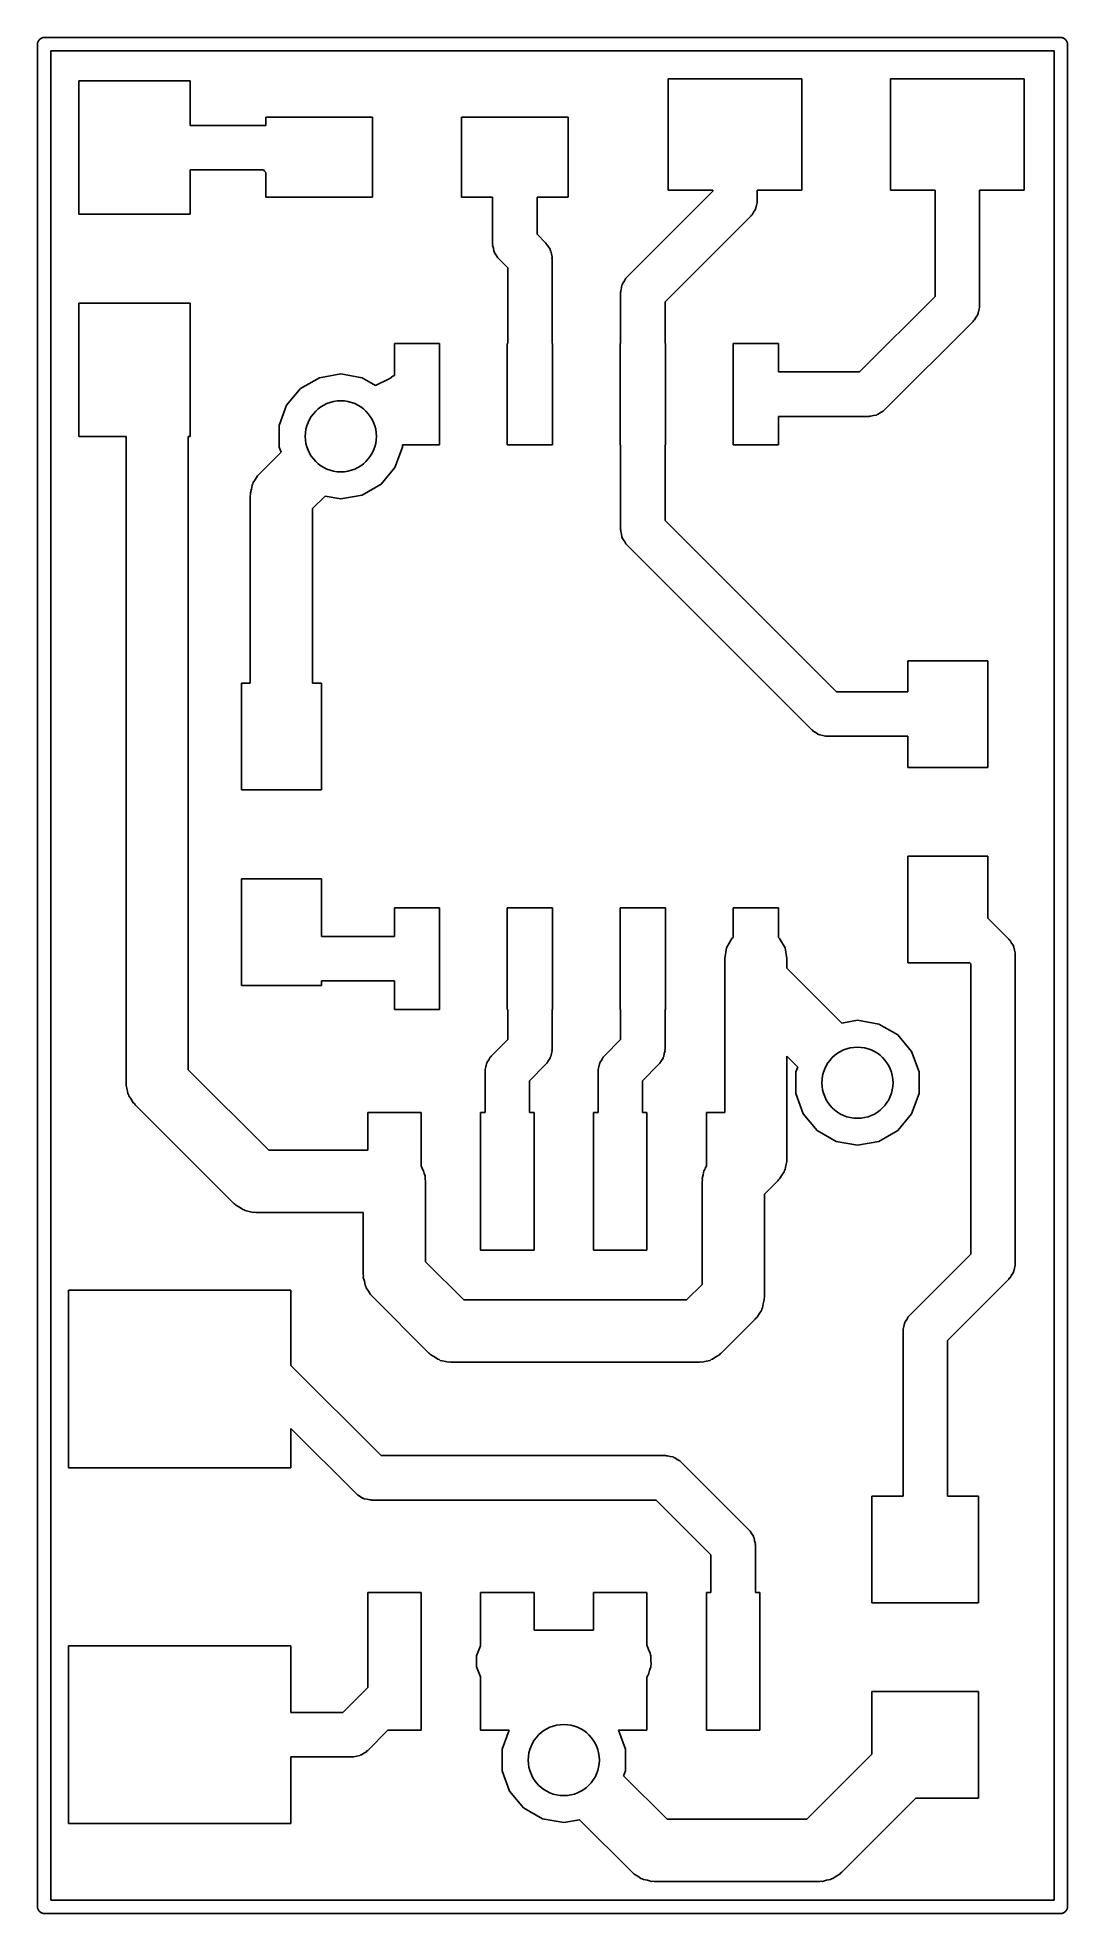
# Model space of a CAD drawing. Extents: x 131.8 to 143.3, y -127.2 to -106.1.
import ezdxf

# ---------------------------------------------------------------- set-up
doc = ezdxf.new("R2010")
doc.units = 0
doc.header["$MEASUREMENT"] = 0
doc.layers.add('BLACK', color=7, linetype='CONTINUOUS')

msp = doc.modelspace()

# ---------------------------------------------------------------- linework, layer by layer
at = {"layer": 'Black'}
for p, q in [((131.752, -106.159), (131.754, -106.153)), ((131.754, -106.153), (131.756, -106.146)), ((131.756, -106.146), (131.759, -106.141)), ((131.759, -106.141), (131.761, -106.135)), ((131.761, -106.135), (131.765, -106.129)), ((131.765, -106.129), (131.769, -106.124)), ((131.769, -106.124), (131.774, -106.12)), ((131.774, -106.12), (131.778, -106.115)), ((131.778, -106.115), (131.783, -106.111)), ((131.783, -106.111), (131.789, -106.107)), ((131.789, -106.107), (131.795, -106.105)), ((131.795, -106.105), (131.8, -106.102)), ((131.8, -106.102), (131.807, -106.1)), ((131.807, -106.1), (131.813, -106.098)), ((131.813, -106.098), (131.82, -106.098)), ((131.82, -106.098), (131.826, -106.097)), ((131.826, -106.097), (143.256, -106.097)), ((143.256, -106.097), (143.262, -106.098)), ((143.262, -106.098), (143.269, -106.098)), ((143.269, -106.098), (143.275, -106.1)), ((143.275, -106.1), (143.282, -106.102)), ((143.282, -106.102), (143.287, -106.105)), ((143.287, -106.105), (143.294, -106.107)), ((143.294, -106.107), (143.299, -106.111)), ((143.299, -106.111), (143.304, -106.115)), ((143.304, -106.115), (143.308, -106.12)), ((143.308, -106.12), (143.313, -106.124)), ((143.313, -106.124), (143.317, -106.129)), ((143.317, -106.129), (143.321, -106.135)), ((143.321, -106.135), (143.323, -106.141)), ((143.323, -106.141), (143.326, -106.146)), ((143.326, -106.146), (143.328, -106.153)), ((143.328, -106.153), (143.33, -106.159)), ((131.751, -106.172), (131.752, -106.166)), ((131.751, -127.127), (131.751, -106.172)), ((131.752, -106.166), (131.752, -106.159)), ((131.901, -106.247), (131.901, -127.052)), ((143.181, -106.247), (131.901, -106.247)), ((143.181, -127.052), (143.181, -106.247)), ((143.33, -106.159), (143.33, -106.166)), ((143.33, -106.166), (143.331, -106.172)), ((143.331, -106.172), (143.331, -127.127)), ((138.843, -107.813), (138.843, -106.563)), ((138.843, -106.563), (140.343, -106.563)), ((140.343, -106.563), (140.343, -107.813)), ((141.343, -107.813), (141.343, -106.563)), ((141.343, -106.563), (142.843, -106.563)), ((142.843, -106.563), (142.843, -107.813)), ((132.217, -108.085), (132.217, -106.585)), ((132.217, -106.585), (133.467, -106.585)), ((133.467, -106.585), (133.467, -107.085)), ((134.317, -107.085), (134.317, -106.992)), ((134.317, -106.992), (135.517, -106.992)), ((135.517, -106.992), (135.517, -107.892)), ((136.517, -107.892), (136.517, -106.992)), ((136.517, -106.992), (137.717, -106.992)), ((137.717, -106.992), (137.717, -107.892)), ((133.467, -107.085), (134.317, -107.085)), ((134.292, -107.585), (133.467, -107.585)), ((133.467, -107.585), (133.467, -108.085)), ((134.304, -107.599), (134.292, -107.585)), ((134.317, -107.616), (134.304, -107.599)), ((134.317, -107.892), (134.317, -107.616)), ((138.38, -108.789), (139.343, -107.826)), ((139.343, -107.813), (138.843, -107.813)), ((139.343, -107.826), (139.343, -107.813)), ((140.343, -107.813), (139.843, -107.813)), ((139.843, -107.813), (139.843, -107.93)), ((141.843, -107.813), (141.343, -107.813)), ((141.843, -109.009), (141.843, -107.813)), ((142.843, -107.813), (142.343, -107.813)), ((142.343, -107.813), (142.343, -109.113)), ((135.517, -107.892), (134.317, -107.892)), ((136.867, -107.892), (136.517, -107.892)), ((136.867, -108.415), (136.867, -107.892)), ((137.717, -107.892), (137.367, -107.892)), ((137.367, -107.892), (137.367, -108.311)), ((139.82, -108.036), (139.801, -108.062)), ((139.822, -108.025), (139.82, -108.036)), ((139.828, -108.016), (139.822, -108.025)), ((139.834, -107.983), (139.828, -108.016)), ((139.842, -107.952), (139.834, -107.983)), ((139.843, -107.93), (139.841, -107.941)), ((139.841, -107.941), (139.842, -107.952)), ((133.467, -108.085), (132.217, -108.085)), ((139.77, -108.107), (138.807, -109.07)), ((139.776, -108.098), (139.77, -108.107)), ((139.785, -108.091), (139.776, -108.098)), ((139.801, -108.062), (139.785, -108.091)), ((136.869, -108.426), (136.867, -108.415)), ((136.868, -108.437), (136.869, -108.426)), ((136.876, -108.468), (136.868, -108.437)), ((136.882, -108.501), (136.876, -108.468)), ((137.367, -108.311), (137.464, -108.408)), ((137.464, -108.408), (137.47, -108.417)), ((137.47, -108.417), (137.479, -108.424)), ((137.479, -108.424), (137.495, -108.453)), ((137.495, -108.453), (137.514, -108.479)), ((137.514, -108.479), (137.516, -108.49)), ((136.888, -108.51), (136.882, -108.501)), ((136.89, -108.521), (136.888, -108.51)), ((136.909, -108.547), (136.89, -108.521)), ((136.925, -108.576), (136.909, -108.547)), ((136.934, -108.583), (136.925, -108.576)), ((136.94, -108.592), (136.934, -108.583)), ((137.037, -108.689), (136.94, -108.592)), ((137.037, -109.538), (137.037, -108.689)), ((137.516, -108.49), (137.522, -108.499)), ((137.522, -108.499), (137.528, -108.532)), ((137.528, -108.532), (137.536, -108.563)), ((137.536, -108.563), (137.535, -108.574)), ((137.535, -108.574), (137.537, -108.585)), ((137.537, -108.585), (137.537, -109.538)), ((138.316, -108.913), (138.322, -108.88)), ((138.322, -108.88), (138.328, -108.871)), ((138.328, -108.871), (138.33, -108.86)), ((138.33, -108.86), (138.349, -108.834)), ((138.349, -108.834), (138.365, -108.805)), ((138.365, -108.805), (138.374, -108.798)), ((138.374, -108.798), (138.38, -108.789)), ((132.217, -110.585), (132.217, -109.085)), ((132.217, -109.085), (133.467, -109.085)), ((133.467, -109.085), (133.467, -110.585)), ((138.307, -108.966), (138.309, -108.955)), ((138.307, -109.538), (138.307, -108.966)), ((138.308, -108.944), (138.316, -108.913)), ((138.309, -108.955), (138.308, -108.944)), ((138.807, -109.07), (138.807, -109.538)), ((140.993, -109.859), (141.843, -109.009)), ((142.27, -109.29), (141.274, -110.286)), ((142.276, -109.281), (142.27, -109.29)), ((142.285, -109.274), (142.276, -109.281)), ((142.301, -109.245), (142.285, -109.274)), ((142.32, -109.219), (142.301, -109.245)), ((142.322, -109.208), (142.32, -109.219)), ((142.328, -109.199), (142.322, -109.208)), ((142.334, -109.166), (142.328, -109.199)), ((142.342, -109.135), (142.334, -109.166)), ((142.343, -109.113), (142.341, -109.124)), ((142.341, -109.124), (142.342, -109.135)), ((135.763, -109.9), (135.763, -109.538)), ((135.763, -109.538), (136.271, -109.538)), ((136.271, -109.538), (136.271, -110.681)), ((137.033, -110.681), (137.033, -109.538)), ((137.033, -109.538), (137.037, -109.538)), ((137.537, -109.538), (137.541, -109.538)), ((137.541, -109.538), (137.541, -110.681)), ((138.303, -110.681), (138.303, -109.538)), ((138.303, -109.538), (138.307, -109.538)), ((138.807, -109.538), (138.811, -109.538)), ((138.811, -109.538), (138.811, -110.681)), ((139.573, -110.681), (139.573, -109.538)), ((139.573, -109.538), (140.081, -109.538)), ((140.081, -109.538), (140.081, -109.859)), ((134.709, -110.046), (134.921, -109.924)), ((134.921, -109.924), (135.161, -109.881)), ((135.161, -109.881), (135.401, -109.924)), ((135.401, -109.924), (135.551, -110.01)), ((135.551, -110.01), (135.712, -109.933)), ((135.712, -109.933), (135.744, -109.907)), ((135.744, -109.907), (135.763, -109.9)), ((140.081, -109.859), (140.993, -109.859)), ((134.552, -110.233), (134.709, -110.046)), ((134.469, -110.462), (134.552, -110.233)), ((141.097, -110.359), (140.081, -110.359)), ((140.081, -110.359), (140.081, -110.681)), ((141.108, -110.357), (141.097, -110.359)), ((141.119, -110.358), (141.108, -110.357)), ((141.15, -110.35), (141.119, -110.358)), ((141.183, -110.344), (141.15, -110.35)), ((141.192, -110.338), (141.183, -110.344)), ((141.203, -110.336), (141.192, -110.338)), ((141.229, -110.317), (141.203, -110.336)), ((141.258, -110.301), (141.229, -110.317)), ((141.265, -110.292), (141.258, -110.301)), ((141.274, -110.286), (141.265, -110.292)), ((132.746, -110.585), (132.217, -110.585)), ((132.746, -117.856), (132.746, -110.585)), ((133.467, -110.585), (133.446, -110.585)), ((133.446, -110.585), (133.446, -117.711)), ((134.469, -110.706), (134.469, -110.462)), ((134.246, -111.005), (134.489, -110.761)), ((134.489, -110.761), (134.469, -110.706)), ((135.853, -110.706), (135.77, -110.935)), ((136.271, -110.681), (135.853, -110.681)), ((135.853, -110.681), (135.853, -110.706)), ((137.541, -110.681), (137.033, -110.681)), ((138.307, -110.681), (138.303, -110.681)), ((138.307, -111.633), (138.307, -110.681)), ((138.811, -110.681), (138.807, -110.681)), ((138.807, -110.681), (138.807, -111.529)), ((140.081, -110.681), (139.573, -110.681)), ((134.237, -111.017), (134.246, -111.005)), ((135.77, -110.935), (135.613, -111.122)), ((134.144, -111.221), (134.156, -111.177)), ((134.146, -111.237), (134.144, -111.221)), ((134.156, -111.177), (134.164, -111.132)), ((134.164, -111.132), (134.172, -111.119)), ((134.172, -111.119), (134.176, -111.104)), ((134.176, -111.104), (134.202, -111.067)), ((134.202, -111.067), (134.225, -111.027)), ((134.225, -111.027), (134.237, -111.017)), ((135.613, -111.122), (135.401, -111.244)), ((134.143, -111.252), (134.146, -111.237)), ((134.143, -113.362), (134.143, -111.252)), ((134.984, -111.256), (134.843, -111.397)), ((134.843, -111.397), (134.843, -113.362)), ((135.161, -111.287), (134.984, -111.256)), ((135.401, -111.244), (135.161, -111.287)), ((138.309, -111.644), (138.307, -111.633)), ((138.308, -111.655), (138.309, -111.644)), ((138.807, -111.529), (140.736, -113.458)), ((138.316, -111.686), (138.308, -111.655)), ((138.322, -111.719), (138.316, -111.686)), ((138.328, -111.728), (138.322, -111.719)), ((138.33, -111.739), (138.328, -111.728)), ((138.349, -111.765), (138.33, -111.739)), ((138.365, -111.794), (138.349, -111.765)), ((138.374, -111.801), (138.365, -111.794)), ((138.38, -111.81), (138.374, -111.801)), ((140.455, -113.885), (138.38, -111.81)), ((141.536, -113.458), (141.536, -113.108)), ((141.536, -113.108), (142.436, -113.108)), ((142.436, -113.108), (142.436, -114.308)), ((134.043, -114.562), (134.043, -113.362)), ((134.043, -113.362), (134.143, -113.362)), ((134.843, -113.362), (134.943, -113.362)), ((134.943, -113.362), (134.943, -114.562)), ((140.736, -113.458), (141.536, -113.458)), ((140.464, -113.891), (140.455, -113.885)), ((140.471, -113.9), (140.464, -113.891)), ((140.5, -113.916), (140.471, -113.9)), ((140.526, -113.935), (140.5, -113.916)), ((140.537, -113.937), (140.526, -113.935)), ((140.546, -113.943), (140.537, -113.937)), ((140.579, -113.949), (140.546, -113.943)), ((140.61, -113.957), (140.579, -113.949)), ((140.621, -113.956), (140.61, -113.957)), ((140.632, -113.958), (140.621, -113.956)), ((141.536, -113.958), (140.632, -113.958)), ((141.536, -114.308), (141.536, -113.958)), ((142.436, -114.308), (141.536, -114.308)), ((134.943, -114.562), (134.043, -114.562)), ((141.536, -116.508), (141.536, -115.308)), ((141.536, -115.308), (142.436, -115.308)), ((142.436, -115.308), (142.436, -116.004)), ((134.043, -116.762), (134.043, -115.562)), ((134.043, -115.562), (134.943, -115.562)), ((134.943, -115.562), (134.943, -116.209)), ((135.763, -116.209), (135.763, -115.888)), ((135.763, -115.888), (136.271, -115.888)), ((136.271, -115.888), (136.271, -117.031)), ((137.033, -117.031), (137.033, -115.888)), ((137.033, -115.888), (137.541, -115.888)), ((137.541, -115.888), (137.541, -117.031)), ((138.303, -117.031), (138.303, -115.888)), ((138.303, -115.888), (138.811, -115.888)), ((138.811, -115.888), (138.811, -117.031)), ((139.573, -116.222), (139.573, -115.888)), ((139.573, -115.888), (140.081, -115.888)), ((140.081, -115.888), (140.081, -116.222)), ((142.436, -116.004), (142.671, -116.239)), ((134.943, -116.209), (135.763, -116.209)), ((139.498, -116.339), (139.559, -116.234)), ((139.559, -116.234), (139.573, -116.222)), ((140.081, -116.222), (140.095, -116.234)), ((140.095, -116.234), (140.156, -116.339)), ((142.671, -116.239), (142.677, -116.248)), ((142.677, -116.248), (142.686, -116.255)), ((142.686, -116.255), (142.702, -116.284)), ((142.702, -116.284), (142.721, -116.31)), ((139.477, -116.459), (139.498, -116.339)), ((139.477, -118.191), (139.477, -116.459)), ((140.156, -116.339), (140.177, -116.459)), ((140.177, -116.459), (140.177, -116.568)), ((142.721, -116.31), (142.723, -116.321)), ((142.723, -116.321), (142.729, -116.33)), ((142.729, -116.33), (142.735, -116.363)), ((142.735, -116.363), (142.743, -116.394)), ((142.743, -116.394), (142.742, -116.405)), ((142.742, -116.405), (142.744, -116.416)), ((142.744, -116.416), (142.744, -119.888)), ((135.763, -116.709), (134.943, -116.709)), ((134.943, -116.709), (134.943, -116.762)), ((135.763, -117.031), (135.763, -116.709)), ((140.177, -116.568), (140.793, -117.184)), ((142.232, -116.508), (141.536, -116.508)), ((142.244, -116.52), (142.232, -116.508)), ((142.244, -119.784), (142.244, -116.52)), ((134.943, -116.762), (134.043, -116.762)), ((136.271, -117.031), (135.763, -117.031)), ((137.037, -117.031), (137.033, -117.031)), ((137.037, -117.371), (137.037, -117.031)), ((137.541, -117.031), (137.537, -117.031)), ((137.537, -117.031), (137.537, -117.475)), ((138.307, -117.031), (138.303, -117.031)), ((138.307, -117.371), (138.307, -117.031)), ((138.811, -117.031), (138.807, -117.031)), ((138.807, -117.031), (138.807, -117.475)), ((140.793, -117.184), (140.97, -117.153)), ((140.97, -117.153), (141.21, -117.196)), ((141.21, -117.196), (141.422, -117.318)), ((141.422, -117.318), (141.579, -117.505)), ((136.85, -117.561), (136.856, -117.552)), ((136.856, -117.552), (137.037, -117.371)), ((137.528, -117.528), (137.522, -117.561)), ((137.536, -117.497), (137.528, -117.528)), ((137.537, -117.475), (137.535, -117.486)), ((137.535, -117.486), (137.536, -117.497)), ((138.12, -117.561), (138.126, -117.552)), ((138.126, -117.552), (138.307, -117.371)), ((138.798, -117.528), (138.792, -117.561)), ((138.806, -117.497), (138.798, -117.528)), ((138.807, -117.475), (138.805, -117.486)), ((138.805, -117.486), (138.806, -117.497)), ((141.579, -117.505), (141.662, -117.734)), ((133.446, -117.711), (134.351, -118.616)), ((136.783, -117.729), (136.785, -117.718)), ((136.783, -118.191), (136.783, -117.729)), ((136.784, -117.707), (136.792, -117.676)), ((136.785, -117.718), (136.784, -117.707)), ((136.792, -117.676), (136.798, -117.643)), ((136.798, -117.643), (136.804, -117.634)), ((136.804, -117.634), (136.806, -117.623)), ((136.806, -117.623), (136.825, -117.597)), ((136.825, -117.597), (136.841, -117.568)), ((136.841, -117.568), (136.85, -117.561)), ((137.464, -117.652), (137.283, -117.833)), ((137.47, -117.643), (137.464, -117.652)), ((137.479, -117.636), (137.47, -117.643)), ((137.495, -117.607), (137.479, -117.636)), ((137.514, -117.581), (137.495, -117.607)), ((137.516, -117.57), (137.514, -117.581)), ((137.522, -117.561), (137.516, -117.57)), ((138.053, -117.729), (138.055, -117.718)), ((138.053, -118.191), (138.053, -117.729)), ((138.054, -117.707), (138.062, -117.676)), ((138.055, -117.718), (138.054, -117.707)), ((138.062, -117.676), (138.068, -117.643)), ((138.068, -117.643), (138.074, -117.634)), ((138.074, -117.634), (138.076, -117.623)), ((138.076, -117.623), (138.095, -117.597)), ((138.095, -117.597), (138.111, -117.568)), ((138.111, -117.568), (138.12, -117.561)), ((138.734, -117.652), (138.553, -117.833)), ((138.74, -117.643), (138.734, -117.652)), ((138.749, -117.636), (138.74, -117.643)), ((138.765, -117.607), (138.749, -117.636)), ((138.784, -117.581), (138.765, -117.607)), ((138.786, -117.57), (138.784, -117.581)), ((138.792, -117.561), (138.786, -117.57)), ((140.298, -117.679), (140.177, -117.558)), ((140.177, -117.558), (140.177, -118.712)), ((140.278, -117.734), (140.298, -117.679)), ((140.278, -117.978), (140.278, -117.734)), ((141.662, -117.734), (141.662, -117.978)), ((132.749, -117.871), (132.746, -117.856)), ((132.747, -117.887), (132.749, -117.871)), ((132.759, -117.931), (132.747, -117.887)), ((132.767, -117.976), (132.759, -117.931)), ((132.775, -117.989), (132.767, -117.976)), ((137.283, -117.833), (137.283, -118.191)), ((138.553, -117.833), (138.553, -118.191)), ((132.779, -118.004), (132.775, -117.989)), ((132.805, -118.041), (132.779, -118.004)), ((132.828, -118.081), (132.805, -118.041)), ((132.84, -118.091), (132.828, -118.081)), ((132.849, -118.103), (132.84, -118.091)), ((133.959, -119.213), (132.849, -118.103)), ((140.361, -118.207), (140.278, -117.978)), ((141.662, -117.978), (141.579, -118.207)), ((135.463, -118.616), (135.463, -118.191)), ((135.463, -118.191), (136.063, -118.191)), ((136.063, -118.191), (136.063, -118.787)), ((136.733, -119.741), (136.733, -118.191)), ((136.733, -118.191), (136.783, -118.191)), ((137.283, -118.191), (137.333, -118.191)), ((137.333, -118.191), (137.333, -119.741)), ((138.003, -119.741), (138.003, -118.191)), ((138.003, -118.191), (138.053, -118.191)), ((138.553, -118.191), (138.603, -118.191)), ((138.603, -118.191), (138.603, -119.741)), ((139.273, -118.794), (139.273, -118.191)), ((139.273, -118.191), (139.477, -118.191)), ((140.518, -118.394), (140.361, -118.207)), ((140.73, -118.516), (140.518, -118.394)), ((141.422, -118.394), (141.21, -118.516)), ((141.579, -118.207), (141.422, -118.394)), ((140.97, -118.559), (140.73, -118.516)), ((141.21, -118.516), (140.97, -118.559)), ((134.351, -118.616), (135.463, -118.616)), ((136.063, -118.787), (136.066, -118.791)), ((136.066, -118.791), (136.077, -118.82)), ((136.077, -118.82), (136.092, -118.846)), ((139.252, -118.833), (139.256, -118.818)), ((139.256, -118.818), (139.273, -118.794)), ((140.164, -118.787), (140.156, -118.832)), ((140.176, -118.743), (140.164, -118.787)), ((140.177, -118.712), (140.174, -118.727)), ((140.174, -118.727), (140.176, -118.743)), ((136.092, -118.846), (136.097, -118.876)), ((136.097, -118.876), (136.108, -118.905)), ((136.108, -118.905), (136.108, -118.936)), ((136.108, -118.936), (136.113, -118.966)), ((136.113, -118.966), (136.113, -119.87)), ((139.223, -118.966), (139.226, -118.951)), ((139.223, -120.124), (139.223, -118.966)), ((139.224, -118.935), (139.236, -118.891)), ((139.226, -118.951), (139.224, -118.935)), ((139.236, -118.891), (139.244, -118.846)), ((139.244, -118.846), (139.252, -118.833)), ((140.074, -118.959), (139.923, -119.111)), ((140.083, -118.947), (140.074, -118.959)), ((140.095, -118.937), (140.083, -118.947)), ((140.118, -118.897), (140.095, -118.937)), ((140.144, -118.86), (140.118, -118.897)), ((140.148, -118.845), (140.144, -118.86)), ((140.156, -118.832), (140.148, -118.845)), ((133.971, -119.222), (133.959, -119.213)), ((133.981, -119.234), (133.971, -119.222)), ((134.021, -119.257), (133.981, -119.234)), ((139.923, -119.111), (139.923, -120.269)), ((134.058, -119.283), (134.021, -119.257)), ((134.073, -119.287), (134.058, -119.283)), ((134.086, -119.295), (134.073, -119.287)), ((134.131, -119.303), (134.086, -119.295)), ((134.175, -119.315), (134.131, -119.303)), ((134.191, -119.313), (134.175, -119.315)), ((134.206, -119.316), (134.191, -119.313)), ((135.413, -119.316), (134.206, -119.316)), ((135.413, -120.015), (135.413, -119.316)), ((136.113, -119.87), (136.543, -120.3)), ((137.333, -119.741), (136.733, -119.741)), ((138.603, -119.741), (138.003, -119.741)), ((141.555, -120.473), (142.244, -119.784)), ((135.416, -120.03), (135.413, -120.015)), ((135.414, -120.046), (135.416, -120.03)), ((135.426, -120.09), (135.414, -120.046)), ((142.671, -120.065), (141.982, -120.754)), ((142.677, -120.056), (142.671, -120.065)), ((142.686, -120.049), (142.677, -120.056)), ((142.702, -120.02), (142.686, -120.049)), ((142.721, -119.994), (142.702, -120.02)), ((142.723, -119.983), (142.721, -119.994)), ((142.729, -119.974), (142.723, -119.983)), ((142.735, -119.941), (142.729, -119.974)), ((142.743, -119.91), (142.735, -119.941)), ((142.744, -119.888), (142.742, -119.899)), ((142.742, -119.899), (142.743, -119.91)), ((132.1, -122.19), (132.1, -120.19)), ((132.1, -120.19), (134.6, -120.19)), ((134.6, -120.19), (134.6, -121.038)), ((135.434, -120.135), (135.426, -120.09)), ((135.442, -120.148), (135.434, -120.135)), ((135.446, -120.163), (135.442, -120.148)), ((135.472, -120.2), (135.446, -120.163)), ((135.495, -120.24), (135.472, -120.2)), ((135.507, -120.25), (135.495, -120.24)), ((135.516, -120.262), (135.507, -120.25)), ((136.151, -120.897), (135.516, -120.262)), ((139.047, -120.3), (139.223, -120.124)), ((139.923, -120.269), (139.92, -120.284)), ((139.92, -120.284), (139.922, -120.3)), ((136.543, -120.3), (139.047, -120.3)), ((139.829, -120.504), (139.82, -120.516)), ((139.841, -120.494), (139.829, -120.504)), ((139.864, -120.454), (139.841, -120.494)), ((139.89, -120.417), (139.864, -120.454)), ((139.894, -120.402), (139.89, -120.417)), ((139.902, -120.389), (139.894, -120.402)), ((139.91, -120.344), (139.902, -120.389)), ((139.922, -120.3), (139.91, -120.344)), ((141.524, -120.518), (141.54, -120.489)), ((141.54, -120.489), (141.549, -120.482)), ((141.549, -120.482), (141.555, -120.473)), ((139.82, -120.516), (139.439, -120.897)), ((141.482, -120.65), (141.484, -120.639)), ((141.482, -122.506), (141.482, -120.65)), ((141.483, -120.628), (141.491, -120.597)), ((141.484, -120.639), (141.483, -120.628)), ((141.491, -120.597), (141.497, -120.564)), ((141.497, -120.564), (141.503, -120.555)), ((141.503, -120.555), (141.505, -120.544)), ((141.505, -120.544), (141.524, -120.518)), ((136.163, -120.906), (136.151, -120.897)), ((136.173, -120.918), (136.163, -120.906)), ((136.213, -120.941), (136.173, -120.918)), ((139.417, -120.918), (139.377, -120.941)), ((139.427, -120.906), (139.417, -120.918)), ((139.439, -120.897), (139.427, -120.906)), ((141.982, -120.754), (141.982, -122.506)), ((134.6, -121.038), (135.613, -122.051)), ((136.25, -120.967), (136.213, -120.941)), ((136.265, -120.971), (136.25, -120.967)), ((136.278, -120.979), (136.265, -120.971)), ((136.323, -120.987), (136.278, -120.979)), ((136.367, -120.999), (136.323, -120.987)), ((136.383, -120.997), (136.367, -120.999)), ((136.398, -121), (136.383, -120.997)), ((139.192, -121), (136.398, -121)), ((139.207, -120.997), (139.192, -121)), ((139.223, -120.999), (139.207, -120.997)), ((139.267, -120.987), (139.223, -120.999)), ((139.312, -120.979), (139.267, -120.987)), ((139.325, -120.971), (139.312, -120.979)), ((139.34, -120.967), (139.325, -120.971)), ((139.377, -120.941), (139.34, -120.967)), ((135.332, -122.478), (134.6, -121.746)), ((134.6, -121.746), (134.6, -122.19)), ((134.6, -122.19), (132.1, -122.19)), ((135.613, -122.051), (138.811, -122.051)), ((138.811, -122.051), (138.822, -122.053)), ((138.822, -122.053), (138.833, -122.052)), ((138.833, -122.052), (138.864, -122.06)), ((138.864, -122.06), (138.897, -122.066)), ((138.897, -122.066), (138.906, -122.072)), ((138.906, -122.072), (138.917, -122.074)), ((138.917, -122.074), (138.943, -122.093)), ((138.943, -122.093), (138.972, -122.109)), ((138.972, -122.109), (138.979, -122.118)), ((138.979, -122.118), (138.988, -122.124)), ((138.988, -122.124), (139.75, -122.886)), ((135.341, -122.484), (135.332, -122.478)), ((135.348, -122.493), (135.341, -122.484)), ((135.377, -122.509), (135.348, -122.493)), ((135.403, -122.528), (135.377, -122.509)), ((135.414, -122.53), (135.403, -122.528)), ((135.423, -122.536), (135.414, -122.53)), ((135.456, -122.542), (135.423, -122.536)), ((135.487, -122.55), (135.456, -122.542)), ((135.498, -122.549), (135.487, -122.55)), ((135.509, -122.551), (135.498, -122.549)), ((138.707, -122.551), (135.509, -122.551)), ((139.323, -123.167), (138.707, -122.551)), ((141.132, -123.706), (141.132, -122.506)), ((141.132, -122.506), (141.482, -122.506)), ((141.982, -122.506), (142.332, -122.506)), ((142.332, -122.506), (142.332, -123.706)), ((139.75, -122.886), (139.756, -122.895)), ((139.756, -122.895), (139.765, -122.902)), ((139.765, -122.902), (139.781, -122.931)), ((139.781, -122.931), (139.8, -122.957)), ((139.8, -122.957), (139.802, -122.968)), ((139.802, -122.968), (139.808, -122.977)), ((139.808, -122.977), (139.814, -123.01)), ((139.814, -123.01), (139.822, -123.041)), ((139.822, -123.041), (139.821, -123.052)), ((139.323, -123.591), (139.323, -123.167)), ((139.821, -123.052), (139.823, -123.063)), ((139.823, -123.063), (139.823, -123.591)), ((135.463, -124.66), (135.463, -123.591)), ((135.463, -123.591), (136.063, -123.591)), ((136.063, -123.591), (136.063, -125.141)), ((136.733, -124.187), (136.733, -123.591)), ((136.733, -123.591), (137.333, -123.591)), ((137.333, -123.591), (137.333, -124.016)), ((138.003, -123.591), (138.603, -123.591)), ((138.003, -124.016), (138.003, -123.591)), ((138.603, -123.591), (138.603, -124.187)), ((139.273, -125.141), (139.273, -123.591)), ((139.273, -123.591), (139.323, -123.591)), ((139.823, -123.591), (139.873, -123.591)), ((139.873, -123.591), (139.873, -125.141)), ((142.332, -123.706), (141.132, -123.706)), ((137.333, -124.016), (137.668, -124.016)), ((137.668, -124.016), (138.003, -124.016)), ((132.1, -126.19), (132.1, -124.19)), ((132.1, -124.19), (134.6, -124.19)), ((134.6, -124.19), (134.6, -124.94)), ((136.688, -124.305), (136.73, -124.191)), ((136.688, -124.427), (136.688, -124.305)), ((136.73, -124.191), (136.733, -124.187)), ((138.603, -124.187), (138.606, -124.191)), ((138.606, -124.191), (138.622, -124.234)), ((138.622, -124.234), (138.641, -124.275)), ((138.641, -124.275), (138.642, -124.291)), ((138.642, -124.291), (138.648, -124.305)), ((138.648, -124.305), (138.648, -124.351)), ((136.73, -124.541), (136.688, -124.427)), ((138.62, -124.514), (138.611, -124.527)), ((138.632, -124.47), (138.62, -124.514)), ((138.648, -124.427), (138.632, -124.47)), ((138.648, -124.351), (138.652, -124.397)), ((138.652, -124.397), (138.648, -124.411)), ((138.648, -124.411), (138.648, -124.427)), ((135.183, -124.94), (135.463, -124.66)), ((136.733, -124.545), (136.73, -124.541)), ((136.733, -125.141), (136.733, -124.545)), ((138.606, -124.541), (138.603, -124.545)), ((138.603, -124.545), (138.603, -125.141)), ((138.611, -124.527), (138.606, -124.541)), ((141.132, -125.411), (141.132, -124.706)), ((141.132, -124.706), (142.332, -124.706)), ((142.332, -124.706), (142.332, -125.906)), ((134.6, -124.94), (135.183, -124.94)), ((135.69, -125.141), (135.464, -125.367)), ((136.063, -125.141), (135.69, -125.141)), ((137.054, -125.141), (136.733, -125.141)), ((136.976, -125.354), (137.054, -125.141)), ((138.603, -125.141), (138.282, -125.141)), ((138.282, -125.141), (138.36, -125.354)), ((139.873, -125.141), (139.273, -125.141)), ((136.976, -125.598), (136.976, -125.354)), ((138.36, -125.354), (138.36, -125.598)), ((135.287, -125.44), (134.6, -125.44)), ((134.6, -125.44), (134.6, -126.19)), ((135.298, -125.438), (135.287, -125.44)), ((135.309, -125.439), (135.298, -125.438)), ((135.34, -125.431), (135.309, -125.439)), ((135.373, -125.425), (135.34, -125.431)), ((135.382, -125.419), (135.373, -125.425)), ((135.393, -125.417), (135.382, -125.419)), ((135.419, -125.398), (135.393, -125.417)), ((135.448, -125.382), (135.419, -125.398)), ((135.455, -125.373), (135.448, -125.382)), ((135.464, -125.367), (135.455, -125.373)), ((140.401, -126.142), (141.132, -125.411)), ((137.059, -125.827), (136.976, -125.598)), ((138.36, -125.598), (138.34, -125.653)), ((138.34, -125.653), (138.829, -126.142)), ((137.216, -126.014), (137.059, -125.827)), ((141.627, -125.906), (140.793, -126.739)), ((142.332, -125.906), (141.627, -125.906)), ((134.6, -126.19), (132.1, -126.19)), ((137.428, -126.136), (137.216, -126.014)), ((137.668, -126.179), (137.428, -126.136)), ((137.845, -126.148), (137.668, -126.179)), ((138.437, -126.739), (137.845, -126.148)), ((138.829, -126.142), (140.401, -126.142)), ((138.449, -126.748), (138.437, -126.739)), ((138.459, -126.76), (138.449, -126.748)), ((138.499, -126.783), (138.459, -126.76)), ((138.536, -126.809), (138.499, -126.783)), ((138.551, -126.813), (138.536, -126.809)), ((138.564, -126.821), (138.551, -126.813)), ((138.609, -126.829), (138.564, -126.821)), ((138.653, -126.841), (138.609, -126.829)), ((138.669, -126.839), (138.653, -126.841)), ((138.684, -126.842), (138.669, -126.839)), ((140.561, -126.839), (140.546, -126.842)), ((140.577, -126.841), (140.561, -126.839)), ((140.621, -126.829), (140.577, -126.841)), ((140.666, -126.821), (140.621, -126.829)), ((140.679, -126.813), (140.666, -126.821)), ((140.694, -126.809), (140.679, -126.813)), ((140.731, -126.783), (140.694, -126.809)), ((140.771, -126.76), (140.731, -126.783)), ((140.781, -126.748), (140.771, -126.76)), ((140.793, -126.739), (140.781, -126.748)), ((131.901, -127.052), (143.181, -127.052)), ((140.546, -126.842), (138.684, -126.842)), ((131.752, -127.133), (131.751, -127.127)), ((131.752, -127.14), (131.752, -127.133)), ((131.754, -127.146), (131.752, -127.14)), ((131.756, -127.153), (131.754, -127.146)), ((131.759, -127.158), (131.756, -127.153)), ((131.761, -127.165), (131.759, -127.158)), ((131.765, -127.17), (131.761, -127.165)), ((131.769, -127.175), (131.765, -127.17)), ((131.774, -127.179), (131.769, -127.175)), ((131.778, -127.184), (131.774, -127.179)), ((131.783, -127.188), (131.778, -127.184)), ((131.789, -127.192), (131.783, -127.188)), ((131.795, -127.194), (131.789, -127.192)), ((131.8, -127.197), (131.795, -127.194)), ((131.807, -127.199), (131.8, -127.197)), ((131.813, -127.201), (131.807, -127.199)), ((131.82, -127.201), (131.813, -127.201)), ((131.826, -127.202), (131.82, -127.201)), ((143.256, -127.202), (131.826, -127.202)), ((143.262, -127.201), (143.256, -127.202)), ((143.269, -127.201), (143.262, -127.201)), ((143.275, -127.199), (143.269, -127.201)), ((143.282, -127.197), (143.275, -127.199)), ((143.287, -127.194), (143.282, -127.197)), ((143.294, -127.192), (143.287, -127.194)), ((143.299, -127.188), (143.294, -127.192)), ((143.304, -127.184), (143.299, -127.188)), ((143.308, -127.179), (143.304, -127.184)), ((143.313, -127.175), (143.308, -127.179)), ((143.317, -127.17), (143.313, -127.175)), ((143.321, -127.165), (143.317, -127.17)), ((143.323, -127.158), (143.321, -127.165)), ((143.326, -127.153), (143.323, -127.158)), ((143.328, -127.146), (143.326, -127.153)), ((143.33, -127.14), (143.328, -127.146)), ((143.331, -127.127), (143.33, -127.133)), ((143.33, -127.133), (143.33, -127.14))]:
    msp.add_line(p, q, dxfattribs=at)
for centre in [(135.161, -110.584), (140.97, -117.856), (137.668, -125.476)]:
    msp.add_circle(centre, 0.4, dxfattribs=at)

doc.saveas('drawing.dxf')
